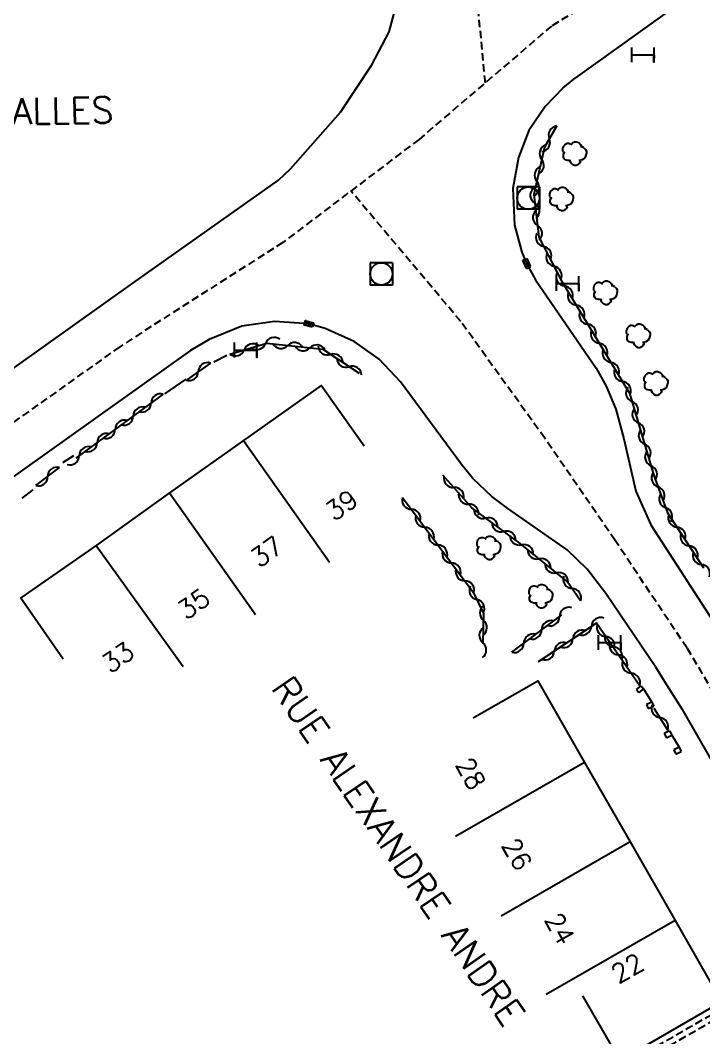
# Model space of a CAD drawing. Header units: millimetres. Extents: x 134000 to 135000, y 131000 to 132000.
# Drawn here: x 134219.9 to 134265.8, y 131435.9 to 131504.2 of the extents above; entities that cross this region are included whole.
import ezdxf
from ezdxf.enums import TextEntityAlignment as Align

# ---------------------------------------------------------------- set-up
doc = ezdxf.new("R2010")
doc.units = ezdxf.units.MM
doc.linetypes.add('DASHED', pattern=[0.75, 0.5, -0.25])
doc.layers.get('0').update_dxf_attribs({"linetype": 'CONTINUOUS'})
for name, color, linetype in [('W0001', 6, 'DASHED'), ('W0008', 7, 'CONTINUOUS'), ('W0100', 7, 'CONTINUOUS'), ('W0105', 7, 'CONTINUOUS'), ('W0112', 1, 'DASHED'), ('W0300', 7, 'CONTINUOUS'), ('W0310', 3, 'CONTINUOUS'), ('W0400', 7, 'CONTINUOUS'), ('W0420', 7, 'CONTINUOUS'), ('W0989', 7, 'CONTINUOUS'), ('W0991', 7, 'CONTINUOUS'), ('W1102', 7, 'CONTINUOUS'), ('W1474', 7, 'CONTINUOUS')]:
    doc.layers.add(name, color=color, linetype=linetype)
doc.styles.get("Standard").update_dxf_attribs({"font": 'romans.shx', "width": 0.85})

# ---------------------------------------------------------------- blocks, each defined once
blk = doc.blocks.new('t310o')
at = {"color": 0, "linetype": 'Continuous'}
for centre, start, end in [((-0.5, 0.375), 216.8699, 323.1304), ((0.5, -0.375), 36.8699, 143.1303)]:
    blk.add_arc(centre, 0.625, start, end, dxfattribs=at)
blk = doc.blocks.new('T1474')
at = {"color": 0, "linetype": 'Continuous', "flags": 128}
for points in [[(-0.75, -0.5), (-0.75, 0.5)], [(-0.75, 0), (0.75, 0)], [(0.75, 0), (0.749, -0.5), (0.75, 0.5)]]:
    blk.add_lwpolyline(points, dxfattribs=at)
blk = doc.blocks.new('T400')
for p, q in [((-0.15, 0.3), (0.15, 0.3)), ((-0.15, -0.25), (-0.15, 0.3)), ((-0.15, 0.15), (0.15, 0.15)), ((-0.15, 0), (0.15, 0)), ((0.15, 0.3), (0.15, -0.25)), ((-0.15, -0.15), (0.15, -0.15)), ((-0.15, -0.25), (-0.15, -0.3)), ((-0.15, -0.3), (0.15, -0.3)), ((0.15, -0.3), (0.15, -0.25))]:
    blk.add_line(p, q)
blk = doc.blocks.new('T420')
for p, q in [((0.75, 0.75), (-0.75, 0.75)), ((-0.75, 0.75), (-0.75, -0.75)), ((0.75, 0.75), (0.75, -0.75)), ((0.75, -0.75), (-0.75, -0.75))]:
    blk.add_line(p, q)
blk.add_ellipse((0, 0), major_axis=(-0.53, 0.53), ratio=1, start_param=3.926991, end_param=10.210176)
blk = doc.blocks.new('T300')
for p, q in [((-0.571, 0.686), (-0.686, 0.629)), ((-0.457, 0.686), (-0.571, 0.686)), ((-0.286, 0.629), (-0.457, 0.686)), ((-0.286, 0.629), (-0.171, 0.743)), ((-0.171, 0.743), (-0.057, 0.8)), ((-0.057, 0.8), (0.057, 0.8)), ((0.057, 0.8), (0.229, 0.743)), ((0.229, 0.743), (0.343, 0.629)), ((-0.8, 0.514), (-0.857, 0.343)), ((-0.857, 0.343), (-0.857, 0.171)), ((-0.857, 0.171), (-0.743, 0.057)), ((-0.686, 0.629), (-0.8, 0.514)), ((-0.8, -0.057), (-0.743, 0.057)), ((-0.743, 0.057), (-0.686, 0.114)), ((-0.229, 0.571), (-0.286, 0.629)), ((0.343, 0.629), (0.4, 0.514)), ((0.457, 0.457), (0.343, 0.457)), ((0.4, 0.514), (0.4, 0.457)), ((0.571, 0.4), (0.457, 0.457)), ((0.571, 0.4), (0.686, 0.286)), ((0.686, 0.286), (0.743, 0.171)), ((0.743, 0.057), (0.686, -0.171)), ((0.743, 0.171), (0.743, 0.057)), ((-0.8, -0.171), (-0.8, -0.057)), ((-0.8, -0.229), (-0.8, -0.171)), ((-0.743, -0.343), (-0.8, -0.229)), ((-0.686, -0.4), (-0.743, -0.343)), ((-0.514, -0.457), (-0.686, -0.4)), ((-0.4, -0.457), (-0.514, -0.457)), ((-0.4, -0.457), (-0.343, -0.457)), ((-0.343, -0.457), (-0.343, -0.4)), ((-0.343, -0.514), (-0.343, -0.457)), ((-0.286, -0.629), (-0.343, -0.514)), ((-0.171, -0.743), (-0.286, -0.629)), ((0.286, -0.457), (0.229, -0.457)), ((0.286, -0.629), (0.229, -0.686)), ((0.457, -0.4), (0.286, -0.457)), ((0.343, -0.514), (0.286, -0.629)), ((0.343, -0.514), (0.343, -0.457)), ((0.571, -0.343), (0.457, -0.4)), ((0.629, -0.286), (0.571, -0.343)), ((0.686, -0.171), (0.629, -0.286)), ((-0.057, -0.8), (-0.171, -0.743)), ((0.057, -0.8), (-0.057, -0.8)), ((0.171, -0.743), (0.057, -0.8)), ((0.229, -0.686), (0.171, -0.743))]:
    blk.add_line(p, q)

msp = doc.modelspace()

# ---------------------------------------------------------------- linework, layer by layer
at = {"layer": 'W0001'}
for points in [[(134251.158, 131500.028), (134250.189, 131510.107), (134249.966, 131514.536), (134248.742, 131525.607), (134245.842, 131551.942), (134243.254, 131575.49), (134240.304, 131602.572), (134237.982, 131623.766)], [(134342.228, 131565.574), (134330.212, 131556.515), (134306.343, 131539.311), (134284.453, 131523.583), (134275.836, 131517.91), (134264.377, 131509.215), (134255.613, 131503.834), (134246.702, 131496.222), (134237.55, 131489.298), (134226.586, 131482.3), (134215.952, 131474.738), (134201.653, 131464.699), (134184.906, 131452.774), (134166.71, 131439.879), (134149.412, 131427.602), (134132.018, 131415.348), (134116.51, 131404.278), (134102.842, 131394.532), (134098.736, 131390.122), (134094.474, 131386.874)], [(134264.713, 131462.062), (134259.878, 131469.297), (134255.152, 131476.156), (134249.508, 131483.993), (134242.126, 131492.76)], [(134264.713, 131462.062), (134269.294, 131454.356), (134274.122, 131444.494), (134276.155, 131437.378), (134279.836, 131431.562), (134292.24, 131403.859), (134298.388, 131390.024), (134300.942, 131383.918), (134304.039, 131376.07), (134310.323, 131359.694), (134326.292, 131341.759)]]:
    msp.add_lwpolyline(points, dxfattribs=at)
at = {"layer": 'W0008'}
msp.add_line((134256.396, 131499.676), (134257.222, 131500.359), dxfattribs=at)
for points in [[(134201.205, 131467.916), (134209.602, 131473.846), (134227.478, 131486.574), (134237.263, 131493.492), (134238.054, 131494.237), (134241.419, 131498.047), (134243.522, 131501.22), (134244.701, 131503.454), (134245.511, 131506.489), (134246.136, 131510.56), (134246.009, 131513.423), (134245.866, 131514.823), (134241.25, 131557.024), (134238, 131586.279), (134236.597, 131599.356), (134234.009, 131623.196)], [(134329.908, 131552.56), (134311.552, 131539.37), (134291.502, 131524.981), (134275.164, 131513.221), (134257.222, 131500.359)], [(134256.396, 131499.676), (134255.183, 131498.424), (134254.078, 131496.814), (134253.38, 131495.004), (134253.016, 131492.936), (134253.116, 131490.464), (134253.614, 131488.653), (134253.935, 131487.891), (134254.54, 131486.788), (134258.609, 131480.851), (134259.272, 131479.642), (134259.917, 131478.107), (134260.463, 131476.105), (134261.261, 131472.602), (134262.28, 131470.349), (134266.924, 131463.184)], [(134262.596, 131460.797), (134259.254, 131465.72), (134257.997, 131467.36), (134256.666, 131468.669), (134252.677, 131471.44), (134251.594, 131472.245), (134250.321, 131473.453), (134249.566, 131474.399), (134245.46, 131479.949), (134244.022, 131481.459), (134242.341, 131482.661), (134240.388, 131483.529), (134239.289, 131483.833), (134236.986, 131484.002), (134234.788, 131483.679), (134232.604, 131482.784), (134231.338, 131482.039), (134211.847, 131468.196)], [(134262.596, 131460.797), (134263.194, 131459.829), (134264.36, 131457.978), (134267.256, 131452.959), (134269.043, 131449.51), (134271.614, 131444.133), (134271.958, 131443.169), (134272.151, 131441.956), (134272.17, 131441.109), (134272.122, 131440.592), (134271.687, 131439.113), (134270.916, 131437.754), (134269.834, 131436.639), (134269.016, 131436.021), (134268.521, 131435.782), (134267.107, 131435.27), (134259.237, 131432.707)]]:
    msp.add_lwpolyline(points, dxfattribs=at)
at = {"layer": 'W0100'}
for points in [[(134243.008, 131475.616), (134240.119, 131479.697), (134234.905, 131476.006), (134229.941, 131472.492), (134225.014, 131468.954), (134219.945, 131465.44), (134222.794, 131461.331)], [(134250.351, 131457.377), (134254.692, 131459.858), (134257.824, 131454.376), (134260.896, 131449.044), (134263.915, 131443.768), (134267.037, 131438.3), (134260.21, 131434.368), (134257.714, 131438.701), (134257.714, 131438.701), (134257.714, 131438.701), (134257.714, 131438.701), (134257.714, 131438.701), (134257.714, 131438.701), (134257.714, 131438.701), (134257.714, 131438.701), (134257.714, 131438.701), (134257.714, 131438.701), (134257.714, 131438.701), (134257.714, 131438.701), (134257.714, 131438.701), (134257.714, 131438.701), (134257.714, 131438.701), (134257.714, 131438.701), (134257.714, 131438.701), (134257.714, 131438.701), (134257.714, 131438.701), (134257.714, 131438.701), (134257.714, 131438.701), (134257.714, 131438.701), (134257.714, 131438.701), (134257.714, 131438.701), (134257.714, 131438.701), (134257.714, 131438.701), (134257.714, 131438.701), (134257.714, 131438.701), (134257.714, 131438.701), (134257.714, 131438.701), (134257.714, 131438.701), (134257.714, 131438.701), (134257.714, 131438.701), (134257.714, 131438.701), (134257.714, 131438.701), (134257.714, 131438.701), (134257.714, 131438.701), (134257.714, 131438.701), (134257.714, 131438.701), (134257.714, 131438.701), (134257.714, 131438.701), (134257.714, 131438.701), (134257.714, 131438.701), (134257.714, 131438.701), (134257.714, 131438.701), (134257.714, 131438.701), (134257.714, 131438.701), (134257.714, 131438.701), (134257.714, 131438.701), (134257.714, 131438.701), (134257.714, 131438.701), (134257.714, 131438.701), (134257.714, 131438.701), (134257.714, 131438.701), (134257.714, 131438.701), (134257.714, 131438.701), (134257.714, 131438.701), (134257.714, 131438.701), (134257.714, 131438.701), (134257.714, 131438.701), (134257.714, 131438.701), (134257.714, 131438.701), (134257.714, 131438.701), (134257.714, 131438.701), (134257.714, 131438.701), (134257.714, 131438.701), (134257.714, 131438.701), (134257.714, 131438.701), (134257.714, 131438.701), (134257.714, 131438.701), (134257.714, 131438.701), (134257.714, 131438.701), (134257.714, 131438.701), (134257.714, 131438.701), (134257.714, 131438.701), (134257.714, 131438.701), (134257.714, 131438.701), (134257.714, 131438.701), (134257.714, 131438.701), (134257.714, 131438.701), (134257.714, 131438.701), (134257.714, 131438.701), (134257.714, 131438.701), (134257.714, 131438.701), (134257.714, 131438.701), (134257.714, 131438.701), (134257.714, 131438.701), (134257.714, 131438.701), (134257.714, 131438.701), (134257.714, 131438.701), (134257.714, 131438.701), (134257.714, 131438.701), (134257.714, 131438.701), (134257.714, 131438.701), (134257.714, 131438.701), (134257.714, 131438.701), (134257.714, 131438.701), (134257.714, 131438.701), (134257.714, 131438.701), (134257.714, 131438.701), (134257.714, 131438.701), (134257.714, 131438.701), (134257.714, 131438.701), (134257.714, 131438.701), (134257.714, 131438.701), (134257.714, 131438.701), (134257.714, 131438.701), (134257.714, 131438.701), (134257.714, 131438.701), (134257.714, 131438.701), (134257.714, 131438.701), (134257.714, 131438.701), (134257.714, 131438.701)]]:
    msp.add_lwpolyline(points, dxfattribs=at)
at = {"layer": 'W0105'}
for p, q in [((134232.908, 131481.297), (134233.797, 131481.744)), ((134229.618, 131479.129), (134231.06, 131480.118)), ((134223.472, 131474.985), (134222.751, 131474.496)), ((134220.749, 131472.686), (134220.009, 131472.135)), ((134261.788, 131459.335), (134262.342, 131458.443)), ((134263.694, 131456.219), (134264.189, 131455.409))]:
    msp.add_line(p, q, dxfattribs=at)
at = {"layer": 'W0112'}
for p, q in [((134261.311, 131459.29), (134261.624, 131459.54)), ((134261.311, 131459.29), (134261.475, 131459.085)), ((134261.788, 131459.335), (134261.475, 131459.085)), ((134261.624, 131459.54), (134261.788, 131459.335))]:
    msp.add_line(p, q, dxfattribs=at)
for points in [[(134262.342, 131458.443), (134261.981, 131458.272), (134262.108, 131458.002), (134262.47, 131458.172), (134262.47, 131458.172), (134262.47, 131458.172), (134262.47, 131458.172), (134262.47, 131458.172), (134262.47, 131458.172), (134262.47, 131458.172), (134262.47, 131458.172), (134262.47, 131458.172), (134262.47, 131458.172), (134262.47, 131458.172), (134262.47, 131458.172), (134262.47, 131458.172), (134262.47, 131458.172), (134262.47, 131458.172), (134262.47, 131458.172), (134262.47, 131458.172), (134262.47, 131458.172), (134262.47, 131458.172), (134262.47, 131458.172), (134262.47, 131458.172), (134262.47, 131458.172), (134262.47, 131458.172), (134262.47, 131458.172), (134262.47, 131458.172), (134262.47, 131458.172), (134262.47, 131458.172), (134262.47, 131458.172), (134262.47, 131458.172), (134262.47, 131458.172), (134262.47, 131458.172), (134262.47, 131458.172), (134262.47, 131458.172), (134262.47, 131458.172), (134262.47, 131458.172), (134262.47, 131458.172), (134262.47, 131458.172), (134262.47, 131458.172), (134262.47, 131458.172), (134262.47, 131458.172), (134262.47, 131458.172), (134262.47, 131458.172), (134262.47, 131458.172), (134262.47, 131458.172), (134262.47, 131458.172), (134262.47, 131458.172), (134262.47, 131458.172), (134262.47, 131458.172), (134262.47, 131458.172), (134262.47, 131458.172), (134262.47, 131458.172), (134262.47, 131458.172), (134262.47, 131458.172), (134262.47, 131458.172), (134262.47, 131458.172), (134262.47, 131458.172), (134262.47, 131458.172), (134262.47, 131458.172), (134262.47, 131458.172), (134262.47, 131458.172), (134262.47, 131458.172), (134262.47, 131458.172), (134262.47, 131458.172), (134262.47, 131458.172), (134262.47, 131458.172), (134262.47, 131458.172), (134262.47, 131458.172), (134262.47, 131458.172), (134262.47, 131458.172), (134262.47, 131458.172), (134262.47, 131458.172), (134262.47, 131458.172), (134262.47, 131458.172), (134262.47, 131458.172), (134262.47, 131458.172), (134262.47, 131458.172), (134262.47, 131458.172), (134262.47, 131458.172), (134262.47, 131458.172), (134262.47, 131458.172), (134262.47, 131458.172), (134262.47, 131458.172), (134262.47, 131458.172), (134262.47, 131458.172), (134262.47, 131458.172), (134262.47, 131458.172), (134262.47, 131458.172), (134262.47, 131458.172), (134262.47, 131458.172), (134262.47, 131458.172), (134262.47, 131458.172), (134262.47, 131458.172), (134262.47, 131458.172), (134262.47, 131458.172), (134262.47, 131458.172), (134262.47, 131458.172), (134262.47, 131458.172), (134262.47, 131458.172), (134262.47, 131458.172), (134262.47, 131458.172), (134262.47, 131458.172), (134262.47, 131458.172), (134262.47, 131458.172), (134262.47, 131458.172), (134262.47, 131458.172), (134262.47, 131458.172), (134262.47, 131458.172), (134262.47, 131458.172), (134262.47, 131458.172), (134262.47, 131458.172), (134262.47, 131458.172), (134262.47, 131458.172), (134262.47, 131458.172), (134262.47, 131458.172), (134262.47, 131458.172), (134262.47, 131458.172), (134262.47, 131458.172)], [(134262.342, 131458.443), (134262.47, 131458.172), (134262.47, 131458.172), (134262.47, 131458.172), (134262.47, 131458.172), (134262.47, 131458.172), (134262.47, 131458.172), (134262.47, 131458.172), (134262.47, 131458.172), (134262.47, 131458.172), (134262.47, 131458.172), (134262.47, 131458.172), (134262.47, 131458.172), (134262.47, 131458.172), (134262.47, 131458.172), (134262.47, 131458.172), (134262.47, 131458.172), (134262.47, 131458.172), (134262.47, 131458.172), (134262.47, 131458.172), (134262.47, 131458.172), (134262.47, 131458.172), (134262.47, 131458.172), (134262.47, 131458.172), (134262.47, 131458.172), (134262.47, 131458.172), (134262.47, 131458.172), (134262.47, 131458.172), (134262.47, 131458.172), (134262.47, 131458.172), (134262.47, 131458.172), (134262.47, 131458.172), (134262.47, 131458.172), (134262.47, 131458.172), (134262.47, 131458.172), (134262.47, 131458.172), (134262.47, 131458.172), (134262.47, 131458.172), (134262.47, 131458.172), (134262.47, 131458.172), (134262.47, 131458.172), (134262.47, 131458.172), (134262.47, 131458.172), (134262.47, 131458.172), (134262.47, 131458.172), (134262.47, 131458.172), (134262.47, 131458.172), (134262.47, 131458.172), (134262.47, 131458.172), (134262.47, 131458.172), (134262.47, 131458.172), (134262.47, 131458.172), (134262.47, 131458.172), (134262.47, 131458.172), (134262.47, 131458.172), (134262.47, 131458.172), (134262.47, 131458.172), (134262.47, 131458.172), (134262.47, 131458.172), (134262.47, 131458.172), (134262.47, 131458.172), (134262.47, 131458.172), (134262.47, 131458.172), (134262.47, 131458.172), (134262.47, 131458.172), (134262.47, 131458.172), (134262.47, 131458.172), (134262.47, 131458.172), (134262.47, 131458.172), (134262.47, 131458.172), (134262.47, 131458.172), (134262.47, 131458.172), (134262.47, 131458.172), (134262.47, 131458.172), (134262.47, 131458.172), (134262.47, 131458.172), (134262.47, 131458.172), (134262.47, 131458.172), (134262.47, 131458.172), (134262.47, 131458.172), (134262.47, 131458.172), (134262.47, 131458.172), (134262.47, 131458.172), (134262.47, 131458.172), (134262.47, 131458.172), (134262.47, 131458.172), (134262.47, 131458.172), (134262.47, 131458.172), (134262.47, 131458.172), (134262.47, 131458.172), (134262.47, 131458.172), (134262.47, 131458.172), (134262.47, 131458.172), (134262.47, 131458.172), (134262.47, 131458.172), (134262.47, 131458.172), (134262.47, 131458.172), (134262.47, 131458.172), (134262.47, 131458.172), (134262.47, 131458.172), (134262.47, 131458.172), (134262.47, 131458.172), (134262.47, 131458.172), (134262.47, 131458.172), (134262.47, 131458.172), (134262.47, 131458.172), (134262.47, 131458.172), (134262.47, 131458.172), (134262.47, 131458.172), (134262.47, 131458.172), (134262.47, 131458.172), (134262.47, 131458.172), (134262.47, 131458.172), (134262.47, 131458.172), (134262.47, 131458.172), (134262.47, 131458.172), (134262.47, 131458.172), (134262.47, 131458.172), (134262.47, 131458.172), (134262.47, 131458.172)], [(134263.539, 131456.517), (134263.185, 131456.331), (134263.342, 131456.031), (134263.697, 131456.216), (134263.697, 131456.216), (134263.697, 131456.216), (134263.697, 131456.216), (134263.697, 131456.216), (134263.697, 131456.216), (134263.697, 131456.216), (134263.697, 131456.216), (134263.697, 131456.216), (134263.697, 131456.216), (134263.697, 131456.216), (134263.697, 131456.216), (134263.697, 131456.216), (134263.697, 131456.216), (134263.697, 131456.216), (134263.697, 131456.216), (134263.697, 131456.216), (134263.697, 131456.216), (134263.697, 131456.216), (134263.697, 131456.216), (134263.697, 131456.216), (134263.697, 131456.216), (134263.697, 131456.216), (134263.697, 131456.216), (134263.697, 131456.216), (134263.697, 131456.216), (134263.697, 131456.216), (134263.697, 131456.216), (134263.697, 131456.216), (134263.697, 131456.216), (134263.697, 131456.216), (134263.697, 131456.216), (134263.697, 131456.216), (134263.697, 131456.216), (134263.697, 131456.216), (134263.697, 131456.216), (134263.697, 131456.216), (134263.697, 131456.216), (134263.697, 131456.216), (134263.697, 131456.216), (134263.697, 131456.216), (134263.697, 131456.216), (134263.697, 131456.216), (134263.697, 131456.216), (134263.697, 131456.216), (134263.697, 131456.216), (134263.697, 131456.216), (134263.697, 131456.216), (134263.697, 131456.216), (134263.697, 131456.216), (134263.697, 131456.216), (134263.697, 131456.216), (134263.697, 131456.216), (134263.697, 131456.216), (134263.697, 131456.216), (134263.697, 131456.216), (134263.697, 131456.216), (134263.697, 131456.216), (134263.697, 131456.216), (134263.697, 131456.216), (134263.697, 131456.216), (134263.697, 131456.216), (134263.697, 131456.216), (134263.697, 131456.216), (134263.697, 131456.216), (134263.697, 131456.216), (134263.697, 131456.216), (134263.697, 131456.216), (134263.697, 131456.216), (134263.697, 131456.216), (134263.697, 131456.216), (134263.697, 131456.216), (134263.697, 131456.216), (134263.697, 131456.216), (134263.697, 131456.216), (134263.697, 131456.216), (134263.697, 131456.216), (134263.697, 131456.216), (134263.697, 131456.216), (134263.697, 131456.216), (134263.697, 131456.216), (134263.697, 131456.216), (134263.697, 131456.216), (134263.697, 131456.216), (134263.697, 131456.216), (134263.697, 131456.216), (134263.697, 131456.216), (134263.697, 131456.216), (134263.697, 131456.216), (134263.697, 131456.216), (134263.697, 131456.216), (134263.697, 131456.216), (134263.697, 131456.216), (134263.697, 131456.216), (134263.697, 131456.216), (134263.697, 131456.216), (134263.697, 131456.216), (134263.697, 131456.216), (134263.697, 131456.216), (134263.697, 131456.216), (134263.697, 131456.216), (134263.697, 131456.216), (134263.697, 131456.216), (134263.697, 131456.216), (134263.697, 131456.216), (134263.697, 131456.216), (134263.697, 131456.216), (134263.697, 131456.216), (134263.697, 131456.216), (134263.697, 131456.216), (134263.697, 131456.216), (134263.697, 131456.216), (134263.697, 131456.216), (134263.697, 131456.216), (134263.697, 131456.216), (134263.697, 131456.216), (134263.697, 131456.216)], [(134263.539, 131456.517), (134263.697, 131456.216), (134263.697, 131456.216), (134263.697, 131456.216), (134263.697, 131456.216), (134263.697, 131456.216), (134263.697, 131456.216), (134263.697, 131456.216), (134263.697, 131456.216), (134263.697, 131456.216), (134263.697, 131456.216), (134263.697, 131456.216), (134263.697, 131456.216), (134263.697, 131456.216), (134263.697, 131456.216), (134263.697, 131456.216), (134263.697, 131456.216), (134263.697, 131456.216), (134263.697, 131456.216), (134263.697, 131456.216), (134263.697, 131456.216), (134263.697, 131456.216), (134263.697, 131456.216), (134263.697, 131456.216), (134263.697, 131456.216), (134263.697, 131456.216), (134263.697, 131456.216), (134263.697, 131456.216), (134263.697, 131456.216), (134263.697, 131456.216), (134263.697, 131456.216), (134263.697, 131456.216), (134263.697, 131456.216), (134263.697, 131456.216), (134263.697, 131456.216), (134263.697, 131456.216), (134263.697, 131456.216), (134263.697, 131456.216), (134263.697, 131456.216), (134263.697, 131456.216), (134263.697, 131456.216), (134263.697, 131456.216), (134263.697, 131456.216), (134263.697, 131456.216), (134263.697, 131456.216), (134263.697, 131456.216), (134263.697, 131456.216), (134263.697, 131456.216), (134263.697, 131456.216), (134263.697, 131456.216), (134263.697, 131456.216), (134263.697, 131456.216), (134263.697, 131456.216), (134263.697, 131456.216), (134263.697, 131456.216), (134263.697, 131456.216), (134263.697, 131456.216), (134263.697, 131456.216), (134263.697, 131456.216), (134263.697, 131456.216), (134263.697, 131456.216), (134263.697, 131456.216), (134263.697, 131456.216), (134263.697, 131456.216), (134263.697, 131456.216), (134263.697, 131456.216), (134263.697, 131456.216), (134263.697, 131456.216), (134263.697, 131456.216), (134263.697, 131456.216), (134263.697, 131456.216), (134263.697, 131456.216), (134263.697, 131456.216), (134263.697, 131456.216), (134263.697, 131456.216), (134263.697, 131456.216), (134263.697, 131456.216), (134263.697, 131456.216), (134263.697, 131456.216), (134263.697, 131456.216), (134263.697, 131456.216), (134263.697, 131456.216), (134263.697, 131456.216), (134263.697, 131456.216), (134263.697, 131456.216), (134263.697, 131456.216), (134263.697, 131456.216), (134263.697, 131456.216), (134263.697, 131456.216), (134263.697, 131456.216), (134263.697, 131456.216), (134263.697, 131456.216), (134263.697, 131456.216), (134263.697, 131456.216), (134263.697, 131456.216), (134263.697, 131456.216), (134263.697, 131456.216), (134263.697, 131456.216), (134263.697, 131456.216), (134263.697, 131456.216), (134263.697, 131456.216), (134263.697, 131456.216), (134263.697, 131456.216), (134263.697, 131456.216), (134263.697, 131456.216), (134263.697, 131456.216), (134263.697, 131456.216), (134263.697, 131456.216), (134263.697, 131456.216), (134263.697, 131456.216), (134263.697, 131456.216), (134263.697, 131456.216), (134263.697, 131456.216), (134263.697, 131456.216), (134263.697, 131456.216), (134263.697, 131456.216), (134263.697, 131456.216), (134263.697, 131456.216), (134263.697, 131456.216), (134263.697, 131456.216)], [(134264.194, 131455.402), (134263.828, 131455.242), (134263.956, 131454.949), (134264.323, 131455.11), (134264.323, 131455.11), (134264.323, 131455.11), (134264.323, 131455.11), (134264.323, 131455.11), (134264.323, 131455.11), (134264.323, 131455.11), (134264.323, 131455.11), (134264.323, 131455.11), (134264.323, 131455.11), (134264.323, 131455.11), (134264.323, 131455.11), (134264.323, 131455.11), (134264.323, 131455.11), (134264.323, 131455.11), (134264.323, 131455.11), (134264.323, 131455.11), (134264.323, 131455.11), (134264.323, 131455.11), (134264.323, 131455.11), (134264.323, 131455.11), (134264.323, 131455.11), (134264.323, 131455.11), (134264.323, 131455.11), (134264.323, 131455.11), (134264.323, 131455.11), (134264.323, 131455.11), (134264.323, 131455.11), (134264.323, 131455.11), (134264.323, 131455.11), (134264.323, 131455.11), (134264.323, 131455.11), (134264.323, 131455.11), (134264.323, 131455.11), (134264.323, 131455.11), (134264.323, 131455.11), (134264.323, 131455.11), (134264.323, 131455.11), (134264.323, 131455.11), (134264.323, 131455.11), (134264.323, 131455.11), (134264.323, 131455.11), (134264.323, 131455.11), (134264.323, 131455.11), (134264.323, 131455.11), (134264.323, 131455.11), (134264.323, 131455.11), (134264.323, 131455.11), (134264.323, 131455.11), (134264.323, 131455.11), (134264.323, 131455.11), (134264.323, 131455.11), (134264.323, 131455.11), (134264.323, 131455.11), (134264.323, 131455.11), (134264.323, 131455.11), (134264.323, 131455.11), (134264.323, 131455.11), (134264.323, 131455.11), (134264.323, 131455.11), (134264.323, 131455.11), (134264.323, 131455.11), (134264.323, 131455.11), (134264.323, 131455.11), (134264.323, 131455.11), (134264.323, 131455.11), (134264.323, 131455.11), (134264.323, 131455.11), (134264.323, 131455.11), (134264.323, 131455.11), (134264.323, 131455.11), (134264.323, 131455.11), (134264.323, 131455.11), (134264.323, 131455.11), (134264.323, 131455.11), (134264.323, 131455.11), (134264.323, 131455.11), (134264.323, 131455.11), (134264.323, 131455.11), (134264.323, 131455.11), (134264.323, 131455.11), (134264.323, 131455.11), (134264.323, 131455.11), (134264.323, 131455.11), (134264.323, 131455.11), (134264.323, 131455.11), (134264.323, 131455.11), (134264.323, 131455.11), (134264.323, 131455.11), (134264.323, 131455.11), (134264.323, 131455.11), (134264.323, 131455.11), (134264.323, 131455.11), (134264.323, 131455.11), (134264.323, 131455.11), (134264.323, 131455.11), (134264.323, 131455.11), (134264.323, 131455.11), (134264.323, 131455.11), (134264.323, 131455.11), (134264.323, 131455.11), (134264.323, 131455.11), (134264.323, 131455.11), (134264.323, 131455.11), (134264.323, 131455.11), (134264.323, 131455.11), (134264.323, 131455.11), (134264.323, 131455.11), (134264.323, 131455.11), (134264.323, 131455.11), (134264.323, 131455.11), (134264.323, 131455.11), (134264.323, 131455.11), (134264.323, 131455.11), (134264.323, 131455.11), (134264.323, 131455.11), (134264.323, 131455.11)], [(134264.194, 131455.402), (134264.323, 131455.11), (134264.323, 131455.11), (134264.323, 131455.11), (134264.323, 131455.11), (134264.323, 131455.11), (134264.323, 131455.11), (134264.323, 131455.11), (134264.323, 131455.11), (134264.323, 131455.11), (134264.323, 131455.11), (134264.323, 131455.11), (134264.323, 131455.11), (134264.323, 131455.11), (134264.323, 131455.11), (134264.323, 131455.11), (134264.323, 131455.11), (134264.323, 131455.11), (134264.323, 131455.11), (134264.323, 131455.11), (134264.323, 131455.11), (134264.323, 131455.11), (134264.323, 131455.11), (134264.323, 131455.11), (134264.323, 131455.11), (134264.323, 131455.11), (134264.323, 131455.11), (134264.323, 131455.11), (134264.323, 131455.11), (134264.323, 131455.11), (134264.323, 131455.11), (134264.323, 131455.11), (134264.323, 131455.11), (134264.323, 131455.11), (134264.323, 131455.11), (134264.323, 131455.11), (134264.323, 131455.11), (134264.323, 131455.11), (134264.323, 131455.11), (134264.323, 131455.11), (134264.323, 131455.11), (134264.323, 131455.11), (134264.323, 131455.11), (134264.323, 131455.11), (134264.323, 131455.11), (134264.323, 131455.11), (134264.323, 131455.11), (134264.323, 131455.11), (134264.323, 131455.11), (134264.323, 131455.11), (134264.323, 131455.11), (134264.323, 131455.11), (134264.323, 131455.11), (134264.323, 131455.11), (134264.323, 131455.11), (134264.323, 131455.11), (134264.323, 131455.11), (134264.323, 131455.11), (134264.323, 131455.11), (134264.323, 131455.11), (134264.323, 131455.11), (134264.323, 131455.11), (134264.323, 131455.11), (134264.323, 131455.11), (134264.323, 131455.11), (134264.323, 131455.11), (134264.323, 131455.11), (134264.323, 131455.11), (134264.323, 131455.11), (134264.323, 131455.11), (134264.323, 131455.11), (134264.323, 131455.11), (134264.323, 131455.11), (134264.323, 131455.11), (134264.323, 131455.11), (134264.323, 131455.11), (134264.323, 131455.11), (134264.323, 131455.11), (134264.323, 131455.11), (134264.323, 131455.11), (134264.323, 131455.11), (134264.323, 131455.11), (134264.323, 131455.11), (134264.323, 131455.11), (134264.323, 131455.11), (134264.323, 131455.11), (134264.323, 131455.11), (134264.323, 131455.11), (134264.323, 131455.11), (134264.323, 131455.11), (134264.323, 131455.11), (134264.323, 131455.11), (134264.323, 131455.11), (134264.323, 131455.11), (134264.323, 131455.11), (134264.323, 131455.11), (134264.323, 131455.11), (134264.323, 131455.11), (134264.323, 131455.11), (134264.323, 131455.11), (134264.323, 131455.11), (134264.323, 131455.11), (134264.323, 131455.11), (134264.323, 131455.11), (134264.323, 131455.11), (134264.323, 131455.11), (134264.323, 131455.11), (134264.323, 131455.11), (134264.323, 131455.11), (134264.323, 131455.11), (134264.323, 131455.11), (134264.323, 131455.11), (134264.323, 131455.11), (134264.323, 131455.11), (134264.323, 131455.11), (134264.323, 131455.11), (134264.323, 131455.11), (134264.323, 131455.11), (134264.323, 131455.11), (134264.323, 131455.11)], [(134261.392, 131434.593), (134267.531, 131438.133)], [(134261.591, 131434.246), (134267.731, 131437.786)]]:
    msp.add_lwpolyline(points, dxfattribs=at)
at = {"layer": 'W0310'}
for p, q in [((134232.689, 131481.203), (134231.096, 131480.086)), ((134229.511, 131479.119), (134223.646, 131474.817)), ((134220.95, 131472.974), (134222.544, 131474.192)), ((134252.933, 131461.795), (134256.308, 131464.303))]:
    msp.add_line(p, q, dxfattribs=at)
for points in [[(134255.961, 131497.131), (134255.129, 131495.705), (134254.416, 131492.519), (134254.756, 131489.662), (134256.29, 131486.688), (134260.849, 131479.179), (134262.488, 131473.651), (134263.405, 131471.14), (134265.821, 131467.452)], [(134233.994, 131481.804), (134236.464, 131482.541), (134240.231, 131482.129), (134242.677, 131480.515)], [(134257.563, 131465.246), (134256.666, 131466.538), (134253.499, 131469.078), (134250.25, 131471.49), (134248.308, 131473.682)], [(134245.586, 131472.183), (134250.351, 131465.82), (134251.039, 131464.386), (134250.986, 131462.362)], [(134261.528, 131459.548), (134258.617, 131463.741), (134254.713, 131461.132)], [(134261.481, 131459.586), (134261.481, 131459.586), (134261.481, 131459.586), (134261.481, 131459.586), (134261.481, 131459.586), (134261.481, 131459.586), (134261.481, 131459.586), (134261.481, 131459.586), (134261.481, 131459.586), (134261.481, 131459.586), (134261.481, 131459.586), (134261.481, 131459.586), (134261.481, 131459.586), (134261.481, 131459.586), (134261.481, 131459.586), (134261.481, 131459.586), (134261.481, 131459.586), (134261.481, 131459.586), (134261.481, 131459.586), (134261.481, 131459.586)], [(134263.417, 131456.55), (134263.417, 131456.55), (134263.417, 131456.55), (134263.417, 131456.55), (134263.417, 131456.55), (134263.417, 131456.55), (134263.417, 131456.55), (134263.417, 131456.55), (134263.417, 131456.55), (134263.417, 131456.55), (134263.417, 131456.55), (134263.417, 131456.55), (134263.417, 131456.55), (134263.417, 131456.55), (134263.417, 131456.55), (134263.417, 131456.55), (134263.417, 131456.55), (134263.417, 131456.55), (134263.417, 131456.55), (134262.496, 131458.017)], [(134263.417, 131456.55), (134263.417, 131456.55), (134263.417, 131456.55), (134263.417, 131456.55), (134263.417, 131456.55), (134263.417, 131456.55), (134263.417, 131456.55), (134263.417, 131456.55), (134263.417, 131456.55), (134263.417, 131456.55), (134263.417, 131456.55), (134263.417, 131456.55), (134263.417, 131456.55), (134263.417, 131456.55), (134263.417, 131456.55), (134263.417, 131456.55), (134263.417, 131456.55), (134263.417, 131456.55), (134263.417, 131456.55), (134263.417, 131456.55), (134263.417, 131456.55), (134263.417, 131456.55), (134263.417, 131456.55), (134263.417, 131456.55), (134263.417, 131456.55), (134263.417, 131456.55), (134263.417, 131456.55), (134263.417, 131456.55), (134263.417, 131456.55), (134263.417, 131456.55), (134263.417, 131456.55), (134263.417, 131456.55), (134263.417, 131456.55), (134263.417, 131456.55), (134263.417, 131456.55), (134263.417, 131456.55), (134263.417, 131456.55), (134263.417, 131456.55), (134263.417, 131456.55), (134263.417, 131456.55), (134263.417, 131456.55), (134263.417, 131456.55), (134263.417, 131456.55), (134263.417, 131456.55), (134263.417, 131456.55), (134263.417, 131456.55), (134263.417, 131456.55), (134263.417, 131456.55), (134263.417, 131456.55), (134263.417, 131456.55), (134263.417, 131456.55), (134263.417, 131456.55), (134263.417, 131456.55), (134263.417, 131456.55), (134263.417, 131456.55), (134263.417, 131456.55), (134263.417, 131456.55), (134263.417, 131456.55), (134263.417, 131456.55), (134263.417, 131456.55), (134263.417, 131456.55), (134263.417, 131456.55), (134263.417, 131456.55), (134263.417, 131456.55), (134263.417, 131456.55), (134263.417, 131456.55), (134263.417, 131456.55), (134263.417, 131456.55), (134263.417, 131456.55), (134263.417, 131456.55), (134263.417, 131456.55), (134263.417, 131456.55), (134263.417, 131456.55), (134263.417, 131456.55), (134263.417, 131456.55), (134263.417, 131456.55), (134263.417, 131456.55), (134263.417, 131456.55), (134263.417, 131456.55), (134263.417, 131456.55), (134263.417, 131456.55), (134263.417, 131456.55), (134263.417, 131456.55), (134263.417, 131456.55), (134263.417, 131456.55), (134263.417, 131456.55), (134263.417, 131456.55), (134263.417, 131456.55), (134263.417, 131456.55), (134263.417, 131456.55), (134263.417, 131456.55), (134263.417, 131456.55), (134263.417, 131456.55), (134263.417, 131456.55), (134263.417, 131456.55), (134263.417, 131456.55), (134263.417, 131456.55), (134263.417, 131456.55), (134263.417, 131456.55), (134263.417, 131456.55), (134263.417, 131456.55)]]:
    msp.add_lwpolyline(points, dxfattribs=at)
at = {"layer": 'W1102'}
for p, q in [((134234.905, 131476.006), (134240.683, 131467.844)), ((134229.941, 131472.492), (134235.719, 131464.33)), ((134225.014, 131468.954), (134230.846, 131460.831)), ((134257.824, 131454.376), (134249.142, 131449.415)), ((134260.896, 131449.044), (134252.231, 131444.053)), ((134263.915, 131443.768), (134255.236, 131438.802))]:
    msp.add_line(p, q, dxfattribs=at)

# ---------------------------------------------------------------- block references
at = {"layer": 'W0300'}
for p in [(134257.208, 131495.262), (134256.324, 131492.219), (134259.28, 131485.923), (134261.482, 131483.035), (134262.674, 131479.836), (134251.44, 131468.79), (134254.933, 131465.537)]:
    msp.add_blockref('T300', p, dxfattribs=at)
at = {"layer": 'W0310'}
for p, rotation in [((134255.457, 131496.267), 239.7386271328518), ((134254.944, 131494.876), 257.3854457898311), ((134254.616, 131493.413), 257.3854457898311), ((134254.485, 131491.939), 276.7865712414785), ((134254.662, 131490.449), 276.7865712414785), ((134255.08, 131489.034), 297.2849186554473), ((134255.768, 131487.7), 297.2849186554473), ((134256.477, 131486.38), 301.2636013734952), ((134257.256, 131485.097), 301.2636013734952), ((134258.034, 131483.815), 301.2636013734952), ((134258.813, 131482.533), 301.2636013734952), ((134236.39, 131482.519), 16.61417088556014), ((134234.952, 131482.09), 16.61417088556014), ((134237.878, 131482.386), 353.7583052903931), ((134239.369, 131482.223), 353.7583052903931), ((134240.759, 131481.78), 326.5810630502031), ((134259.591, 131481.251), 301.2636013734952), ((134242.011, 131480.954), 326.5810630502031), ((134231.87, 131480.629), 215.0379208634625), ((134260.37, 131479.969), 301.2636013734952), ((134261.013, 131478.627), 286.514555964032), ((134228.705, 131478.528), 216.260077165582), ((134227.495, 131477.64), 216.260077165582), ((134261.439, 131477.189), 286.514555964032), ((134226.286, 131476.753), 216.260077165582), ((134225.076, 131475.866), 216.260077165582), ((134261.866, 131475.75), 286.514555964032), ((134223.867, 131474.979), 216.260077165582), ((134262.292, 131474.312), 286.514555964032), ((134221.745, 131473.581), 37.38403808437734), ((134262.766, 131472.89), 290.0618392119531), ((134249.042, 131472.853), 131.539394594298), ((134250.037, 131471.73), 131.539394594298), ((134246.185, 131471.383), 306.8280625566597), ((134263.281, 131471.481), 290.0618392119531), ((134251.197, 131470.787), 143.4104080258703), ((134247.085, 131470.182), 306.8280625566597), ((134252.401, 131469.893), 143.4104080258703), ((134264.028, 131470.189), 303.2286097546105), ((134247.984, 131468.981), 306.8280625566597), ((134253.602, 131468.995), 141.2697729788173), ((134264.85, 131468.934), 303.2286097546105), ((134248.883, 131467.781), 306.8280625566597), ((134254.773, 131468.057), 141.2697729788173), ((134265.672, 131467.679), 303.2286097546105), ((134255.943, 131467.118), 141.2697729788173), ((134249.782, 131466.58), 306.8280625566597), ((134256.993, 131466.067), 124.7711717894844), ((134250.589, 131465.324), 295.6306245175624), ((134251.027, 131463.926), 268.5001164277667), ((134256.144, 131464.181), 36.61648628931072), ((134254.94, 131463.286), 36.61648628931072), ((134258.288, 131463.521), 213.7543721942875), ((134259.247, 131462.834), 124.7703621390514), ((134250.988, 131462.427), 268.5001164277667), ((134253.736, 131462.391), 36.61648628931072), ((134257.041, 131462.688), 213.7543721942875), ((134259.776, 131462.128), 303.84960787669), ((134255.794, 131461.854), 213.7543721942875), ((134260.102, 131461.602), 124.7703621390514), ((134260.958, 131460.369), 124.7703621390514), ((134262.885, 131457.397), 122.1211099322995)]:
    msp.add_blockref('t310o', p, dxfattribs=dict(at, rotation=rotation))
at = {"layer": 'W0400'}
for p, rotation in [((134253.935, 131487.891), 22.89498901367178), ((134239.289, 131483.833), 254.5118865966797)]:
    msp.add_blockref('T400', p, dxfattribs=dict(at, rotation=rotation))
at = {"layer": 'W0420'}
for p in [(134254.045, 131492.279), (134244.168, 131487.192)]:
    msp.add_blockref('T420', p, dxfattribs=at)
at = {"layer": 'W1474'}
for p in [(134261.743, 131501.899), (134256.699, 131486.549), (134235.058, 131482.079), (134259.516, 131462.436)]:
    msp.add_blockref('T1474', p, dxfattribs=at)

# ---------------------------------------------------------------- texts
at = {"layer": 'W0989'}
for s, rotation, p in [('RUE DU PAYS DE GALLES', 0.83136, (134211.251, 131497.992)), ('RUE ALEXANDRE ANDRE', 304.56878, (134245.295, 131448.438))]:
    msp.add_text(s, height=1.75, rotation=rotation, dxfattribs=at).set_placement(p, align=Align.MIDDLE)
at = {"layer": 'W0991'}
for s, rotation, p in [('39', 35.29627, (134241.501, 131471.673)), ('37', 35.29627, (134236.468, 131468.536)), ('35', 35.67675, (134231.561, 131465.037)), ('33', 34.73634, (134226.468, 131461.444)), ('28', 299.7505, (134250.184, 131453.639)), ('26', 299.94691, (134253.29, 131448.226)), ('24', 299.77392, (134256.163, 131443.222)), ('22', 29.9098, (134260.701, 131440.574))]:
    msp.add_text(s, height=1.25, rotation=rotation, dxfattribs=at).set_placement(p, align=Align.MIDDLE)

doc.saveas('drawing.dxf')
